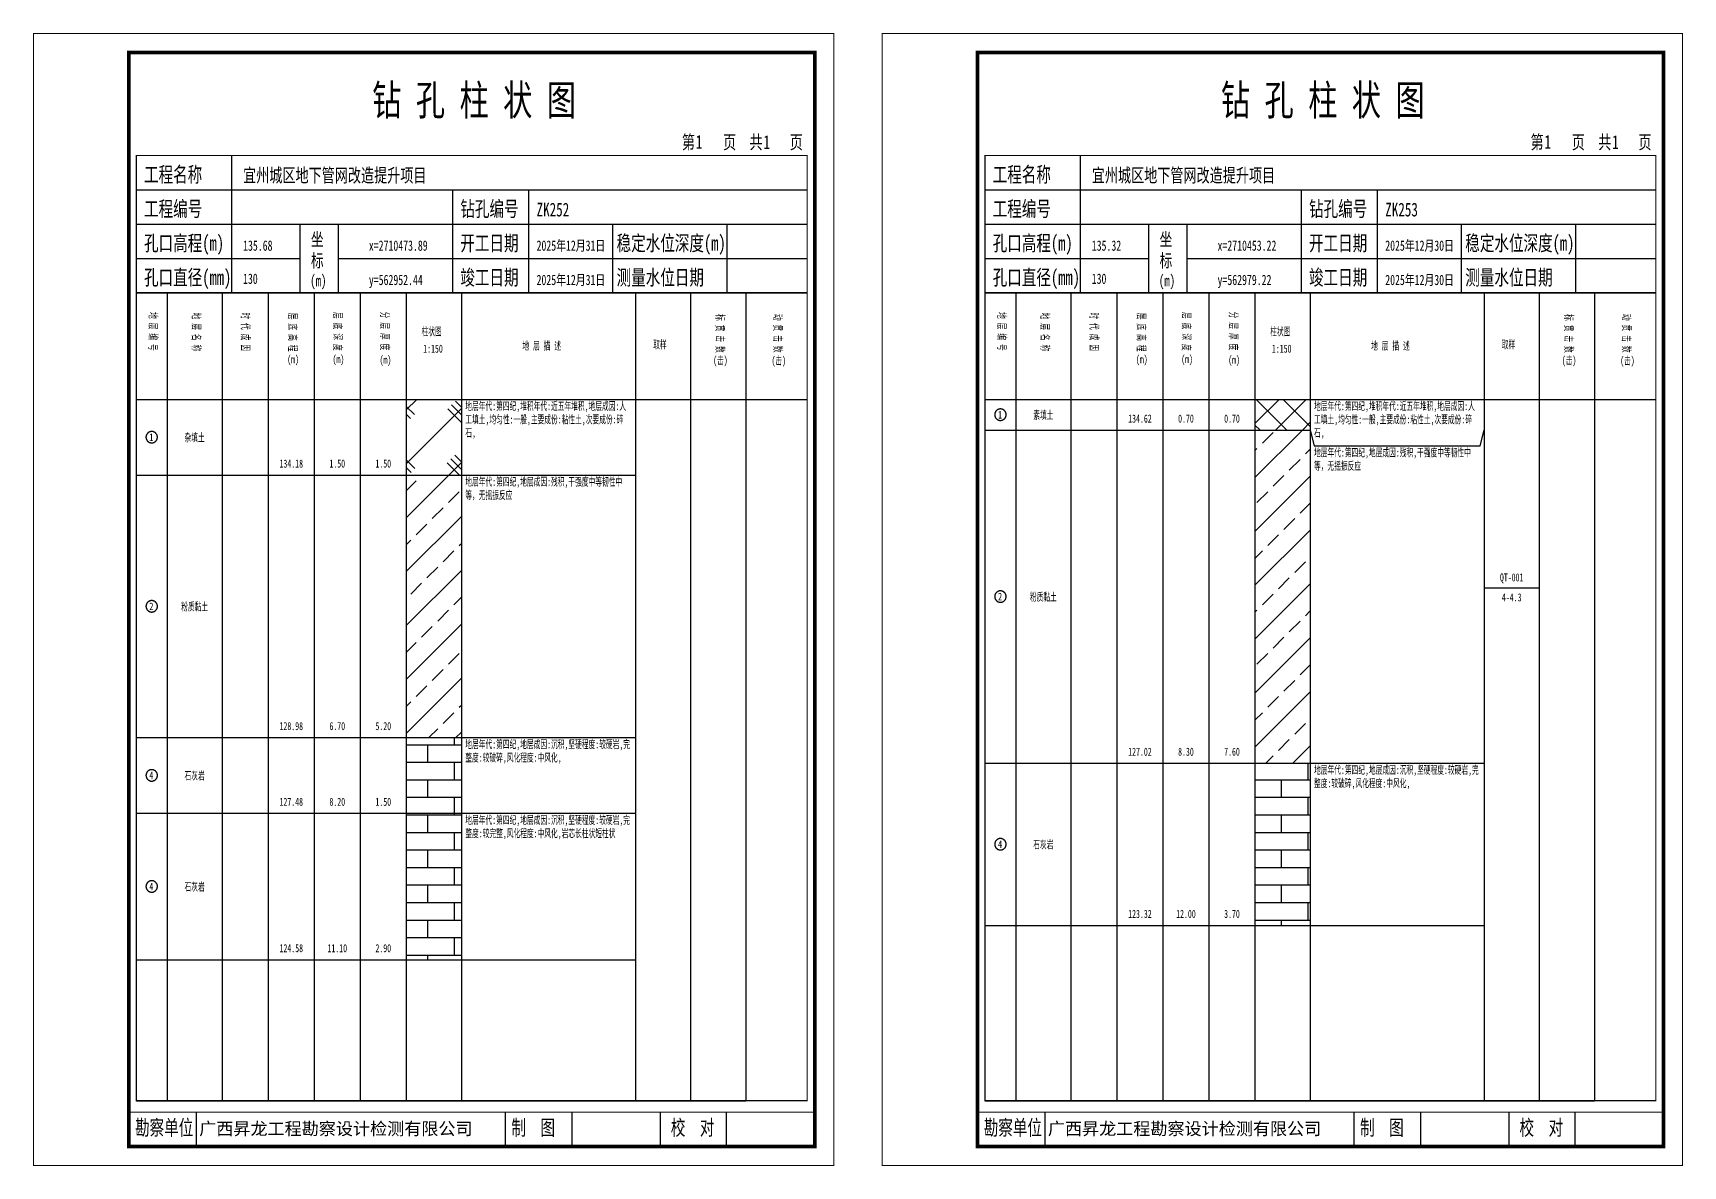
# Model space of a CAD drawing. Header units: millimetres. Extents: x 0 to 2711117, y 0 to 567555.
# Drawn here: x 54335.4 to 54768.3, y -0.1 to 297.1 of the extents above; entities that cross this region are included whole.
import ezdxf
from ezdxf.enums import TextEntityAlignment as Align

# ---------------------------------------------------------------- set-up
doc = ezdxf.new("R2010")
doc.units = ezdxf.units.MM
doc.layers.add('GICAD_POU_TEXTS', color=7, linetype='Continuous')
doc.layers.add('勘察点图例', color=7, linetype='Continuous')
doc.styles.add('HEAD_FONT', font='simfang.ttf', dxfattribs={"width": 0.6})
doc.styles.add('HEAD_FONT2', font='simfang.ttf', dxfattribs={"width": 0.6})
doc.styles.add('HT', font='simhei.ttf')
doc.styles.add('LZ_FONT', font='simfang.ttf', dxfattribs={"width": 0.7, "height": 8})
doc.styles.add('成果图图块', font='simfang.ttf', dxfattribs={"height": 2.5})
doc.styles.add('成果图表体', font='simfang.ttf', dxfattribs={"width": 0.6, "height": 2.1})
pattern_1 = [(45, (0, 0), (-7.0710678, 7.0710678), []), (45, (7.071, 0), (-7.0710678, 7.0710678), [4, -2])]
pattern_2 = [(0, (0, 0), (0, 4.6), []), (90, (0, 0), (-7, 4.6), [4.6, -4.6])]

# ---------------------------------------------------------------- blocks, each defined once
blk = doc.blocks.new('ZK252')
for p, q in [((52, 229), (52, 265)), ((27, 256), (203, 256)), ((110, 229), (110, 256)), ((130, 229), (130, 256)), ((27, 247), (203, 247)), ((70, 229), (70, 247)), ((80, 229), (80, 247)), ((152, 229), (152, 247)), ((182, 229), (182, 247)), ((27, 238), (70, 238)), ((80, 238), (203, 238)), ((27, 229), (35.05, 229)), ((35.05, 229), (35.05, 17)), ((35.05, 229), (49.53, 229)), ((49.53, 229), (49.53, 17)), ((49.53, 229), (61.6, 229)), ((61.6, 229), (61.6, 17)), ((61.6, 229), (73.68, 229)), ((73.68, 229), (73.68, 17)), ((73.68, 229), (85.75, 229)), ((85.75, 229), (85.75, 17)), ((85.75, 229), (97.82, 229)), ((97.82, 229), (97.82, 17)), ((97.82, 229), (112.3, 229)), ((112.3, 229), (112.3, 17)), ((112.3, 229), (157.93, 229)), ((157.93, 229), (157.93, 17)), ((157.93, 229), (172.42, 229)), ((172.42, 229), (172.42, 17)), ((172.42, 229), (186.9, 229)), ((186.9, 229), (186.9, 17)), ((186.9, 229), (203, 229)), ((27, 201), (203, 201)), ((27, 17), (35.05, 17)), ((35.05, 17), (49.53, 17)), ((42.74, 4.95), (42.74, 13.95)), ((42.74, 4.95), (42.74, 13.95)), ((49.53, 17), (61.6, 17)), ((61.6, 17), (73.68, 17)), ((73.68, 17), (85.75, 17)), ((85.75, 17), (97.82, 17)), ((97.82, 17), (112.3, 17)), ((112.3, 17), (157.93, 17)), ((123.83, 4.95), (123.83, 13.95)), ((141.38, 4.95), (141.38, 13.95)), ((157.93, 17), (172.42, 17)), ((164.48, 4.95), (164.48, 13.95)), ((172.42, 17), (186.9, 17)), ((181.84, 4.95), (181.84, 13.95)), ((181.84, 4.95), (181.84, 13.95))]:
    blk.add_line(p, q)
for points, const_width in [([(0, 0), (210, 0), (210, 297), (0, 297)], 0.25), ([(25, 5), (205, 5), (205, 292), (25, 292)], 1), ([(27, 265), (203, 265), (203, 17), (27, 17)], 0.3)]:
    blk.add_lwpolyline(points, close=True, dxfattribs=dict(const_width=const_width))
at = {"const_width": 0.3}
for points in [[(27, 229), (203, 229)], [(25, 14), (205, 14)]]:
    blk.add_lwpolyline(points, dxfattribs=at)
at = {"style": 'LZ_FONT', "width": 0.7}
for s, height, p in [('钻 孔 柱 状 图', 8, (88.9, 275.54)), ('第', 3.6, (170.12, 266.7)), ('1', 3.6, (173.78, 266.75)), ('页', 3.6, (180.96, 266.7)), ('共', 3.6, (187.88, 266.7)), ('1', 3.6, (191.54, 266.7)), ('页', 3.6, (198.44, 266.7)), ('工程名称', 4, (29, 258)), ('宜州城区地下管网改造提升项目', 3.6, (55, 258)), ('工程编号', 4, (29, 249)), ('钻孔编号', 4, (112, 249)), ('ZK252', 3.6, (132, 249)), ('孔口高程(m)', 4, (29, 240)), ('135.68', 2.7, (55, 240)), ('坐', 3.5, (72.79, 241.24)), ('x=2710473.89', 2.7, (88, 240)), ('开工日期', 4, (112, 240)), ('2025年12月31日', 2.7, (132, 240)), ('稳定水位深度(m)', 4, (153, 240)), ('标', 3.5, (72.79, 235.7)), ('孔口直径(mm)', 4, (29, 231)), ('130', 2.7, (54.98, 231.31)), ('(m) ', 3, (72.59, 230.65)), ('竣工日期', 4, (112, 231)), ('2025年12月31日', 2.7, (132, 231)), ('测量水位日期', 4, (153, 231)), ('y=562952.44', 2.7, (88, 231)), ('勘察单位', 4, (26.65, 7.95)), ('制  图', 4, (125.4, 7.95)), ('校  对', 4, (167.22, 7.95))]:
    blk.add_text(s, height=height, dxfattribs=at).set_placement(p)
at = {"style": 'HT'}
blk.add_text('广西昇龙工程勘察设计检测有限公司', height=3.2865, dxfattribs=at).set_placement((43.48, 8.02))
at = {"char_height": 2.1, "width": 22.806, "attachment_point": 1, "rotation": 270, "style": 'HEAD_FONT'}
for s, insert in [('地 层 编 号', (32.46, 223.92)), ('地 层 名 称', (43.79, 223.76)), ('时 代 成 因', (56.67, 223.83)), ('层 底 高 程', (69.07, 223.71)), ('层 底 深 度', (80.9, 223.91)), ('分 层 厚 度', (93.26, 224.01)), ('标 贯 击 数', (181.21, 223.37)), ('动 贯 击 数', (196.38, 223.43))]:
    blk.add_mtext(s, dxfattribs=dict(at, insert=insert))
at = {"char_height": 2.1, "attachment_point": 1}
for s, insert, width, style in [('柱状图', (101.82, 219.87), 7.855, 'HEAD_FONT2'), ('取样', (162.58, 216.44), 7.855, 'HEAD_FONT2'), ('(m)', (66.58, 212.56), 4.7944, 'HEAD_FONT'), ('(m)', (78.47, 212.61), 4.7944, 'HEAD_FONT'), ('(m)', (90.81, 212.43), 4.7944, 'HEAD_FONT'), ('1:150', (102.26, 215.36), 6.9223, 'HEAD_FONT2'), ('地 层 描 述', (128.29, 216.11), 22.0781, 'HEAD_FONT2'), ('(击)', (178.33, 212.31), 7.855, 'HEAD_FONT2'), ('(击)', (193.64, 212.22), 7.855, 'HEAD_FONT2')]:
    blk.add_mtext(s, dxfattribs=dict(at, insert=insert, width=width, style=style))
blk = doc.blocks.new('ZK252_0')
at = {"color": 7}
blk.add_polyline3d([(-1.5, 0.02, 0), (-1.5, -0.06, 0), (-1.49, -0.13, 0), (-1.48, -0.2, 0), (-1.47, -0.28, 0), (-1.46, -0.35, 0), (-1.44, -0.42, 0), (-1.41, -0.49, 0), (-1.39, -0.56, 0), (-1.36, -0.63, 0), (-1.32, -0.69, 0), (-1.29, -0.76, 0), (-1.25, -0.82, 0), (-1.2, -0.88, 0), (-1.16, -0.94, 0), (-1.11, -0.99, 0), (-1.06, -1.04, 0), (-1.01, -1.1, 0), (-0.95, -1.14, 0), (-0.89, -1.19, 0), (-0.83, -1.23, 0), (-0.77, -1.27, 0), (-0.71, -1.31, 0), (-0.64, -1.34, 0), (-0.57, -1.37, 0), (-0.51, -1.4, 0), (-0.44, -1.42, 0), (-0.36, -1.44, 0), (-0.29, -1.46, 0), (-0.22, -1.47, 0), (-0.15, -1.48, 0), (-0.07, -1.48, 0), (0, -1.48, 0), (0.07, -1.48, 0), (0.15, -1.48, 0), (0.22, -1.47, 0), (0.29, -1.46, 0), (0.36, -1.44, 0), (0.44, -1.42, 0), (0.51, -1.4, 0), (0.57, -1.37, 0), (0.64, -1.34, 0), (0.71, -1.31, 0), (0.77, -1.27, 0), (0.83, -1.23, 0), (0.89, -1.19, 0), (0.95, -1.14, 0), (1.01, -1.1, 0), (1.06, -1.04, 0), (1.11, -0.99, 0), (1.16, -0.94, 0), (1.2, -0.88, 0), (1.25, -0.82, 0), (1.29, -0.76, 0), (1.32, -0.69, 0), (1.36, -0.63, 0), (1.39, -0.56, 0), (1.41, -0.49, 0), (1.44, -0.42, 0), (1.46, -0.35, 0), (1.47, -0.28, 0), (1.48, -0.2, 0), (1.49, -0.13, 0), (1.5, -0.06, 0), (1.5, 0.02, 0), (1.5, 0.09, 0), (1.49, 0.16, 0), (1.48, 0.24, 0), (1.47, 0.31, 0), (1.46, 0.38, 0), (1.44, 0.45, 0), (1.41, 0.52, 0), (1.39, 0.59, 0), (1.36, 0.66, 0), (1.32, 0.72, 0), (1.29, 0.79, 0), (1.25, 0.85, 0), (1.2, 0.91, 0), (1.16, 0.97, 0), (1.11, 1.02, 0), (1.06, 1.08, 0), (1.01, 1.13, 0), (0.95, 1.18, 0), (0.89, 1.22, 0), (0.83, 1.26, 0), (0.77, 1.3, 0), (0.71, 1.34, 0), (0.64, 1.37, 0), (0.57, 1.4, 0), (0.51, 1.43, 0), (0.44, 1.45, 0), (0.36, 1.47, 0), (0.29, 1.49, 0), (0.22, 1.5, 0), (0.15, 1.51, 0), (0.07, 1.51, 0), (0, 1.52, 0), (-0.07, 1.51, 0), (-0.15, 1.51, 0), (-0.22, 1.5, 0), (-0.29, 1.49, 0), (-0.36, 1.47, 0), (-0.44, 1.45, 0), (-0.51, 1.43, 0), (-0.57, 1.4, 0), (-0.64, 1.37, 0), (-0.71, 1.34, 0), (-0.77, 1.3, 0), (-0.83, 1.26, 0), (-0.89, 1.22, 0), (-0.95, 1.18, 0), (-1.01, 1.13, 0), (-1.06, 1.08, 0), (-1.11, 1.02, 0), (-1.16, 0.97, 0), (-1.2, 0.91, 0), (-1.25, 0.85, 0), (-1.29, 0.79, 0), (-1.32, 0.72, 0), (-1.36, 0.66, 0), (-1.39, 0.59, 0), (-1.41, 0.52, 0), (-1.44, 0.45, 0), (-1.46, 0.38, 0), (-1.47, 0.31, 0), (-1.48, 0.24, 0), (-1.49, 0.16, 0), (-1.5, 0.09, 0), (-1.5, 0.02, 0)], dxfattribs=at)
at = {"layer": 'GICAD_POU_TEXTS', "color": 7, "style": '成果图图块', "width": 0.7}
blk.add_text('1', height=2, dxfattribs=at).set_placement((-0.09, -0.99), align=Align.CENTER)
blk = doc.blocks.new('ZK252_1')
at = {"color": 7}
blk.add_polyline3d([(-1.5, 0.02, 0), (-1.5, -0.06, 0), (-1.49, -0.13, 0), (-1.48, -0.2, 0), (-1.47, -0.28, 0), (-1.46, -0.35, 0), (-1.44, -0.42, 0), (-1.41, -0.49, 0), (-1.39, -0.56, 0), (-1.36, -0.63, 0), (-1.32, -0.69, 0), (-1.29, -0.76, 0), (-1.25, -0.82, 0), (-1.2, -0.88, 0), (-1.16, -0.94, 0), (-1.11, -0.99, 0), (-1.06, -1.04, 0), (-1.01, -1.1, 0), (-0.95, -1.14, 0), (-0.89, -1.19, 0), (-0.83, -1.23, 0), (-0.77, -1.27, 0), (-0.71, -1.31, 0), (-0.64, -1.34, 0), (-0.57, -1.37, 0), (-0.51, -1.4, 0), (-0.44, -1.42, 0), (-0.36, -1.44, 0), (-0.29, -1.46, 0), (-0.22, -1.47, 0), (-0.15, -1.48, 0), (-0.07, -1.48, 0), (0, -1.48, 0), (0.07, -1.48, 0), (0.15, -1.48, 0), (0.22, -1.47, 0), (0.29, -1.46, 0), (0.36, -1.44, 0), (0.44, -1.42, 0), (0.51, -1.4, 0), (0.57, -1.37, 0), (0.64, -1.34, 0), (0.71, -1.31, 0), (0.77, -1.27, 0), (0.83, -1.23, 0), (0.89, -1.19, 0), (0.95, -1.14, 0), (1.01, -1.1, 0), (1.06, -1.04, 0), (1.11, -0.99, 0), (1.16, -0.94, 0), (1.2, -0.88, 0), (1.25, -0.82, 0), (1.29, -0.76, 0), (1.32, -0.69, 0), (1.36, -0.63, 0), (1.39, -0.56, 0), (1.41, -0.49, 0), (1.44, -0.42, 0), (1.46, -0.35, 0), (1.47, -0.28, 0), (1.48, -0.2, 0), (1.49, -0.13, 0), (1.5, -0.06, 0), (1.5, 0.02, 0), (1.5, 0.09, 0), (1.49, 0.16, 0), (1.48, 0.24, 0), (1.47, 0.31, 0), (1.46, 0.38, 0), (1.44, 0.45, 0), (1.41, 0.52, 0), (1.39, 0.59, 0), (1.36, 0.66, 0), (1.32, 0.72, 0), (1.29, 0.79, 0), (1.25, 0.85, 0), (1.2, 0.91, 0), (1.16, 0.97, 0), (1.11, 1.02, 0), (1.06, 1.08, 0), (1.01, 1.13, 0), (0.95, 1.18, 0), (0.89, 1.22, 0), (0.83, 1.26, 0), (0.77, 1.3, 0), (0.71, 1.34, 0), (0.64, 1.37, 0), (0.57, 1.4, 0), (0.51, 1.43, 0), (0.44, 1.45, 0), (0.36, 1.47, 0), (0.29, 1.49, 0), (0.22, 1.5, 0), (0.15, 1.51, 0), (0.07, 1.51, 0), (0, 1.52, 0), (-0.07, 1.51, 0), (-0.15, 1.51, 0), (-0.22, 1.5, 0), (-0.29, 1.49, 0), (-0.36, 1.47, 0), (-0.44, 1.45, 0), (-0.51, 1.43, 0), (-0.57, 1.4, 0), (-0.64, 1.37, 0), (-0.71, 1.34, 0), (-0.77, 1.3, 0), (-0.83, 1.26, 0), (-0.89, 1.22, 0), (-0.95, 1.18, 0), (-1.01, 1.13, 0), (-1.06, 1.08, 0), (-1.11, 1.02, 0), (-1.16, 0.97, 0), (-1.2, 0.91, 0), (-1.25, 0.85, 0), (-1.29, 0.79, 0), (-1.32, 0.72, 0), (-1.36, 0.66, 0), (-1.39, 0.59, 0), (-1.41, 0.52, 0), (-1.44, 0.45, 0), (-1.46, 0.38, 0), (-1.47, 0.31, 0), (-1.48, 0.24, 0), (-1.49, 0.16, 0), (-1.5, 0.09, 0), (-1.5, 0.02, 0)], dxfattribs=at)
at = {"layer": 'GICAD_POU_TEXTS', "color": 7, "style": '成果图图块', "width": 0.7}
blk.add_text('2', height=2, dxfattribs=at).set_placement((-0.09, -0.99), align=Align.CENTER)
blk = doc.blocks.new('ZK252_2')
at = {"color": 7}
blk.add_polyline3d([(-1.5, 0.02, 0), (-1.5, -0.06, 0), (-1.49, -0.13, 0), (-1.48, -0.2, 0), (-1.47, -0.28, 0), (-1.46, -0.35, 0), (-1.44, -0.42, 0), (-1.41, -0.49, 0), (-1.39, -0.56, 0), (-1.36, -0.63, 0), (-1.32, -0.69, 0), (-1.29, -0.76, 0), (-1.25, -0.82, 0), (-1.2, -0.88, 0), (-1.16, -0.94, 0), (-1.11, -0.99, 0), (-1.06, -1.04, 0), (-1.01, -1.1, 0), (-0.95, -1.14, 0), (-0.89, -1.19, 0), (-0.83, -1.23, 0), (-0.77, -1.27, 0), (-0.71, -1.31, 0), (-0.64, -1.34, 0), (-0.57, -1.37, 0), (-0.51, -1.4, 0), (-0.44, -1.42, 0), (-0.36, -1.44, 0), (-0.29, -1.46, 0), (-0.22, -1.47, 0), (-0.15, -1.48, 0), (-0.07, -1.48, 0), (0, -1.48, 0), (0.07, -1.48, 0), (0.15, -1.48, 0), (0.22, -1.47, 0), (0.29, -1.46, 0), (0.36, -1.44, 0), (0.44, -1.42, 0), (0.51, -1.4, 0), (0.57, -1.37, 0), (0.64, -1.34, 0), (0.71, -1.31, 0), (0.77, -1.27, 0), (0.83, -1.23, 0), (0.89, -1.19, 0), (0.95, -1.14, 0), (1.01, -1.1, 0), (1.06, -1.04, 0), (1.11, -0.99, 0), (1.16, -0.94, 0), (1.2, -0.88, 0), (1.25, -0.82, 0), (1.29, -0.76, 0), (1.32, -0.69, 0), (1.36, -0.63, 0), (1.39, -0.56, 0), (1.41, -0.49, 0), (1.44, -0.42, 0), (1.46, -0.35, 0), (1.47, -0.28, 0), (1.48, -0.2, 0), (1.49, -0.13, 0), (1.5, -0.06, 0), (1.5, 0.02, 0), (1.5, 0.09, 0), (1.49, 0.16, 0), (1.48, 0.24, 0), (1.47, 0.31, 0), (1.46, 0.38, 0), (1.44, 0.45, 0), (1.41, 0.52, 0), (1.39, 0.59, 0), (1.36, 0.66, 0), (1.32, 0.72, 0), (1.29, 0.79, 0), (1.25, 0.85, 0), (1.2, 0.91, 0), (1.16, 0.97, 0), (1.11, 1.02, 0), (1.06, 1.08, 0), (1.01, 1.13, 0), (0.95, 1.18, 0), (0.89, 1.22, 0), (0.83, 1.26, 0), (0.77, 1.3, 0), (0.71, 1.34, 0), (0.64, 1.37, 0), (0.57, 1.4, 0), (0.51, 1.43, 0), (0.44, 1.45, 0), (0.36, 1.47, 0), (0.29, 1.49, 0), (0.22, 1.5, 0), (0.15, 1.51, 0), (0.07, 1.51, 0), (0, 1.52, 0), (-0.07, 1.51, 0), (-0.15, 1.51, 0), (-0.22, 1.5, 0), (-0.29, 1.49, 0), (-0.36, 1.47, 0), (-0.44, 1.45, 0), (-0.51, 1.43, 0), (-0.57, 1.4, 0), (-0.64, 1.37, 0), (-0.71, 1.34, 0), (-0.77, 1.3, 0), (-0.83, 1.26, 0), (-0.89, 1.22, 0), (-0.95, 1.18, 0), (-1.01, 1.13, 0), (-1.06, 1.08, 0), (-1.11, 1.02, 0), (-1.16, 0.97, 0), (-1.2, 0.91, 0), (-1.25, 0.85, 0), (-1.29, 0.79, 0), (-1.32, 0.72, 0), (-1.36, 0.66, 0), (-1.39, 0.59, 0), (-1.41, 0.52, 0), (-1.44, 0.45, 0), (-1.46, 0.38, 0), (-1.47, 0.31, 0), (-1.48, 0.24, 0), (-1.49, 0.16, 0), (-1.5, 0.09, 0), (-1.5, 0.02, 0)], dxfattribs=at)
at = {"layer": 'GICAD_POU_TEXTS', "color": 7, "style": '成果图图块', "width": 0.7}
blk.add_text('4', height=2, dxfattribs=at).set_placement((-0.09, -0.99), align=Align.CENTER)
blk = doc.blocks.new('ZK252_3')
at = {"color": 7}
blk.add_polyline3d([(-1.5, 0.02, 0), (-1.5, -0.06, 0), (-1.49, -0.13, 0), (-1.48, -0.2, 0), (-1.47, -0.28, 0), (-1.46, -0.35, 0), (-1.44, -0.42, 0), (-1.41, -0.49, 0), (-1.39, -0.56, 0), (-1.36, -0.63, 0), (-1.32, -0.69, 0), (-1.29, -0.76, 0), (-1.25, -0.82, 0), (-1.2, -0.88, 0), (-1.16, -0.94, 0), (-1.11, -0.99, 0), (-1.06, -1.04, 0), (-1.01, -1.1, 0), (-0.95, -1.14, 0), (-0.89, -1.19, 0), (-0.83, -1.23, 0), (-0.77, -1.27, 0), (-0.71, -1.31, 0), (-0.64, -1.34, 0), (-0.57, -1.37, 0), (-0.51, -1.4, 0), (-0.44, -1.42, 0), (-0.36, -1.44, 0), (-0.29, -1.46, 0), (-0.22, -1.47, 0), (-0.15, -1.48, 0), (-0.07, -1.48, 0), (0, -1.48, 0), (0.07, -1.48, 0), (0.15, -1.48, 0), (0.22, -1.47, 0), (0.29, -1.46, 0), (0.36, -1.44, 0), (0.44, -1.42, 0), (0.51, -1.4, 0), (0.57, -1.37, 0), (0.64, -1.34, 0), (0.71, -1.31, 0), (0.77, -1.27, 0), (0.83, -1.23, 0), (0.89, -1.19, 0), (0.95, -1.14, 0), (1.01, -1.1, 0), (1.06, -1.04, 0), (1.11, -0.99, 0), (1.16, -0.94, 0), (1.2, -0.88, 0), (1.25, -0.82, 0), (1.29, -0.76, 0), (1.32, -0.69, 0), (1.36, -0.63, 0), (1.39, -0.56, 0), (1.41, -0.49, 0), (1.44, -0.42, 0), (1.46, -0.35, 0), (1.47, -0.28, 0), (1.48, -0.2, 0), (1.49, -0.13, 0), (1.5, -0.06, 0), (1.5, 0.02, 0), (1.5, 0.09, 0), (1.49, 0.16, 0), (1.48, 0.24, 0), (1.47, 0.31, 0), (1.46, 0.38, 0), (1.44, 0.45, 0), (1.41, 0.52, 0), (1.39, 0.59, 0), (1.36, 0.66, 0), (1.32, 0.72, 0), (1.29, 0.79, 0), (1.25, 0.85, 0), (1.2, 0.91, 0), (1.16, 0.97, 0), (1.11, 1.02, 0), (1.06, 1.08, 0), (1.01, 1.13, 0), (0.95, 1.18, 0), (0.89, 1.22, 0), (0.83, 1.26, 0), (0.77, 1.3, 0), (0.71, 1.34, 0), (0.64, 1.37, 0), (0.57, 1.4, 0), (0.51, 1.43, 0), (0.44, 1.45, 0), (0.36, 1.47, 0), (0.29, 1.49, 0), (0.22, 1.5, 0), (0.15, 1.51, 0), (0.07, 1.51, 0), (0, 1.52, 0), (-0.07, 1.51, 0), (-0.15, 1.51, 0), (-0.22, 1.5, 0), (-0.29, 1.49, 0), (-0.36, 1.47, 0), (-0.44, 1.45, 0), (-0.51, 1.43, 0), (-0.57, 1.4, 0), (-0.64, 1.37, 0), (-0.71, 1.34, 0), (-0.77, 1.3, 0), (-0.83, 1.26, 0), (-0.89, 1.22, 0), (-0.95, 1.18, 0), (-1.01, 1.13, 0), (-1.06, 1.08, 0), (-1.11, 1.02, 0), (-1.16, 0.97, 0), (-1.2, 0.91, 0), (-1.25, 0.85, 0), (-1.29, 0.79, 0), (-1.32, 0.72, 0), (-1.36, 0.66, 0), (-1.39, 0.59, 0), (-1.41, 0.52, 0), (-1.44, 0.45, 0), (-1.46, 0.38, 0), (-1.47, 0.31, 0), (-1.48, 0.24, 0), (-1.49, 0.16, 0), (-1.5, 0.09, 0), (-1.5, 0.02, 0)], dxfattribs=at)
at = {"layer": 'GICAD_POU_TEXTS', "color": 7, "style": '成果图图块', "width": 0.7}
blk.add_text('4', height=2, dxfattribs=at).set_placement((-0.09, -0.99), align=Align.CENTER)
blk = doc.blocks.new('ZK253')
for p, q in [((52, 229), (52, 265)), ((27, 256), (203, 256)), ((110, 229), (110, 256)), ((130, 229), (130, 256)), ((27, 247), (203, 247)), ((70, 229), (70, 247)), ((80, 229), (80, 247)), ((152, 229), (152, 247)), ((182, 229), (182, 247)), ((27, 238), (70, 238)), ((80, 238), (203, 238)), ((27, 229), (35.05, 229)), ((35.05, 229), (35.05, 17)), ((35.05, 229), (49.53, 229)), ((49.53, 229), (49.53, 17)), ((49.53, 229), (61.6, 229)), ((61.6, 229), (61.6, 17)), ((61.6, 229), (73.68, 229)), ((73.68, 229), (73.68, 17)), ((73.68, 229), (85.75, 229)), ((85.75, 229), (85.75, 17)), ((85.75, 229), (97.82, 229)), ((97.82, 229), (97.82, 17)), ((97.82, 229), (112.3, 229)), ((112.3, 229), (112.3, 17)), ((112.3, 229), (157.93, 229)), ((157.93, 229), (157.93, 17)), ((157.93, 229), (172.42, 229)), ((172.42, 229), (172.42, 17)), ((172.42, 229), (186.9, 229)), ((186.9, 229), (186.9, 17)), ((186.9, 229), (203, 229)), ((27, 201), (203, 201)), ((27, 17), (35.05, 17)), ((35.05, 17), (49.53, 17)), ((42.74, 4.95), (42.74, 13.95)), ((42.74, 4.95), (42.74, 13.95)), ((49.53, 17), (61.6, 17)), ((61.6, 17), (73.68, 17)), ((73.68, 17), (85.75, 17)), ((85.75, 17), (97.82, 17)), ((97.82, 17), (112.3, 17)), ((112.3, 17), (157.93, 17)), ((123.83, 4.95), (123.83, 13.95)), ((141.38, 4.95), (141.38, 13.95)), ((157.93, 17), (172.42, 17)), ((164.48, 4.95), (164.48, 13.95)), ((172.42, 17), (186.9, 17)), ((181.84, 4.95), (181.84, 13.95)), ((181.84, 4.95), (181.84, 13.95))]:
    blk.add_line(p, q)
for points, const_width in [([(0, 0), (210, 0), (210, 297), (0, 297)], 0.25), ([(25, 5), (205, 5), (205, 292), (25, 292)], 1), ([(27, 265), (203, 265), (203, 17), (27, 17)], 0.3)]:
    blk.add_lwpolyline(points, close=True, dxfattribs=dict(const_width=const_width))
at = {"const_width": 0.3}
for points in [[(27, 229), (203, 229)], [(25, 14), (205, 14)]]:
    blk.add_lwpolyline(points, dxfattribs=at)
at = {"style": 'LZ_FONT', "width": 0.7}
for s, height, p in [('钻 孔 柱 状 图', 8, (88.9, 275.54)), ('第', 3.6, (170.12, 266.7)), ('1', 3.6, (173.78, 266.75)), ('页', 3.6, (180.96, 266.7)), ('共', 3.6, (187.88, 266.7)), ('1', 3.6, (191.54, 266.7)), ('页', 3.6, (198.44, 266.7)), ('工程名称', 4, (29, 258)), ('宜州城区地下管网改造提升项目', 3.6, (55, 258)), ('工程编号', 4, (29, 249)), ('钻孔编号', 4, (112, 249)), ('ZK253', 3.6, (132, 249)), ('孔口高程(m)', 4, (29, 240)), ('135.32', 2.7, (55, 240)), ('坐', 3.5, (72.79, 241.24)), ('x=2710453.22', 2.7, (88, 240)), ('开工日期', 4, (112, 240)), ('2025年12月30日', 2.7, (132, 240)), ('稳定水位深度(m)', 4, (153, 240)), ('标', 3.5, (72.79, 235.7)), ('孔口直径(mm)', 4, (29, 231)), ('130', 2.7, (54.98, 231.31)), ('(m) ', 3, (72.59, 230.65)), ('竣工日期', 4, (112, 231)), ('2025年12月30日', 2.7, (132, 231)), ('测量水位日期', 4, (153, 231)), ('y=562979.22', 2.7, (88, 231)), ('勘察单位', 4, (26.65, 7.95)), ('制  图', 4, (125.4, 7.95)), ('校  对', 4, (167.22, 7.95))]:
    blk.add_text(s, height=height, dxfattribs=at).set_placement(p)
at = {"style": 'HT'}
blk.add_text('广西昇龙工程勘察设计检测有限公司', height=3.2865, dxfattribs=at).set_placement((43.48, 8.02))
at = {"char_height": 2.1, "width": 22.806, "attachment_point": 1, "rotation": 270, "style": 'HEAD_FONT'}
for s, insert in [('地 层 编 号', (32.46, 223.92)), ('地 层 名 称', (43.79, 223.76)), ('时 代 成 因', (56.67, 223.83)), ('层 底 高 程', (69.07, 223.71)), ('层 底 深 度', (80.9, 223.91)), ('分 层 厚 度', (93.26, 224.01)), ('标 贯 击 数', (181.21, 223.37)), ('动 贯 击 数', (196.38, 223.43))]:
    blk.add_mtext(s, dxfattribs=dict(at, insert=insert))
at = {"char_height": 2.1, "attachment_point": 1}
for s, insert, width, style in [('柱状图', (101.82, 219.87), 7.855, 'HEAD_FONT2'), ('取样', (162.58, 216.44), 7.855, 'HEAD_FONT2'), ('(m)', (66.58, 212.56), 4.7944, 'HEAD_FONT'), ('(m)', (78.47, 212.61), 4.7944, 'HEAD_FONT'), ('(m)', (90.81, 212.43), 4.7944, 'HEAD_FONT'), ('1:150', (102.26, 215.36), 6.9223, 'HEAD_FONT2'), ('地 层 描 述', (128.29, 216.11), 22.0781, 'HEAD_FONT2'), ('(击)', (178.33, 212.31), 7.855, 'HEAD_FONT2'), ('(击)', (193.64, 212.22), 7.855, 'HEAD_FONT2')]:
    blk.add_mtext(s, dxfattribs=dict(at, insert=insert, width=width, style=style))
blk = doc.blocks.new('ZK253_0')
at = {"color": 7}
blk.add_polyline3d([(-1.5, 0.02, 0), (-1.5, -0.06, 0), (-1.49, -0.13, 0), (-1.48, -0.2, 0), (-1.47, -0.28, 0), (-1.46, -0.35, 0), (-1.44, -0.42, 0), (-1.41, -0.49, 0), (-1.39, -0.56, 0), (-1.36, -0.63, 0), (-1.32, -0.69, 0), (-1.29, -0.76, 0), (-1.25, -0.82, 0), (-1.2, -0.88, 0), (-1.16, -0.94, 0), (-1.11, -0.99, 0), (-1.06, -1.04, 0), (-1.01, -1.1, 0), (-0.95, -1.14, 0), (-0.89, -1.19, 0), (-0.83, -1.23, 0), (-0.77, -1.27, 0), (-0.71, -1.31, 0), (-0.64, -1.34, 0), (-0.57, -1.37, 0), (-0.51, -1.4, 0), (-0.44, -1.42, 0), (-0.36, -1.44, 0), (-0.29, -1.46, 0), (-0.22, -1.47, 0), (-0.15, -1.48, 0), (-0.07, -1.48, 0), (0, -1.48, 0), (0.07, -1.48, 0), (0.15, -1.48, 0), (0.22, -1.47, 0), (0.29, -1.46, 0), (0.36, -1.44, 0), (0.44, -1.42, 0), (0.51, -1.4, 0), (0.57, -1.37, 0), (0.64, -1.34, 0), (0.71, -1.31, 0), (0.77, -1.27, 0), (0.83, -1.23, 0), (0.89, -1.19, 0), (0.95, -1.14, 0), (1.01, -1.1, 0), (1.06, -1.04, 0), (1.11, -0.99, 0), (1.16, -0.94, 0), (1.2, -0.88, 0), (1.25, -0.82, 0), (1.29, -0.76, 0), (1.32, -0.69, 0), (1.36, -0.63, 0), (1.39, -0.56, 0), (1.41, -0.49, 0), (1.44, -0.42, 0), (1.46, -0.35, 0), (1.47, -0.28, 0), (1.48, -0.2, 0), (1.49, -0.13, 0), (1.5, -0.06, 0), (1.5, 0.02, 0), (1.5, 0.09, 0), (1.49, 0.16, 0), (1.48, 0.24, 0), (1.47, 0.31, 0), (1.46, 0.38, 0), (1.44, 0.45, 0), (1.41, 0.52, 0), (1.39, 0.59, 0), (1.36, 0.66, 0), (1.32, 0.72, 0), (1.29, 0.79, 0), (1.25, 0.85, 0), (1.2, 0.91, 0), (1.16, 0.97, 0), (1.11, 1.02, 0), (1.06, 1.08, 0), (1.01, 1.13, 0), (0.95, 1.18, 0), (0.89, 1.22, 0), (0.83, 1.26, 0), (0.77, 1.3, 0), (0.71, 1.34, 0), (0.64, 1.37, 0), (0.57, 1.4, 0), (0.51, 1.43, 0), (0.44, 1.45, 0), (0.36, 1.47, 0), (0.29, 1.49, 0), (0.22, 1.5, 0), (0.15, 1.51, 0), (0.07, 1.51, 0), (0, 1.52, 0), (-0.07, 1.51, 0), (-0.15, 1.51, 0), (-0.22, 1.5, 0), (-0.29, 1.49, 0), (-0.36, 1.47, 0), (-0.44, 1.45, 0), (-0.51, 1.43, 0), (-0.57, 1.4, 0), (-0.64, 1.37, 0), (-0.71, 1.34, 0), (-0.77, 1.3, 0), (-0.83, 1.26, 0), (-0.89, 1.22, 0), (-0.95, 1.18, 0), (-1.01, 1.13, 0), (-1.06, 1.08, 0), (-1.11, 1.02, 0), (-1.16, 0.97, 0), (-1.2, 0.91, 0), (-1.25, 0.85, 0), (-1.29, 0.79, 0), (-1.32, 0.72, 0), (-1.36, 0.66, 0), (-1.39, 0.59, 0), (-1.41, 0.52, 0), (-1.44, 0.45, 0), (-1.46, 0.38, 0), (-1.47, 0.31, 0), (-1.48, 0.24, 0), (-1.49, 0.16, 0), (-1.5, 0.09, 0), (-1.5, 0.02, 0)], dxfattribs=at)
at = {"layer": 'GICAD_POU_TEXTS', "color": 7, "style": '成果图图块', "width": 0.7}
blk.add_text('1', height=2, dxfattribs=at).set_placement((-0.09, -0.99), align=Align.CENTER)
blk = doc.blocks.new('ZK253_1')
at = {"color": 7}
blk.add_polyline3d([(-1.5, 0.02, 0), (-1.5, -0.06, 0), (-1.49, -0.13, 0), (-1.48, -0.2, 0), (-1.47, -0.28, 0), (-1.46, -0.35, 0), (-1.44, -0.42, 0), (-1.41, -0.49, 0), (-1.39, -0.56, 0), (-1.36, -0.63, 0), (-1.32, -0.69, 0), (-1.29, -0.76, 0), (-1.25, -0.82, 0), (-1.2, -0.88, 0), (-1.16, -0.94, 0), (-1.11, -0.99, 0), (-1.06, -1.04, 0), (-1.01, -1.1, 0), (-0.95, -1.14, 0), (-0.89, -1.19, 0), (-0.83, -1.23, 0), (-0.77, -1.27, 0), (-0.71, -1.31, 0), (-0.64, -1.34, 0), (-0.57, -1.37, 0), (-0.51, -1.4, 0), (-0.44, -1.42, 0), (-0.36, -1.44, 0), (-0.29, -1.46, 0), (-0.22, -1.47, 0), (-0.15, -1.48, 0), (-0.07, -1.48, 0), (0, -1.48, 0), (0.07, -1.48, 0), (0.15, -1.48, 0), (0.22, -1.47, 0), (0.29, -1.46, 0), (0.36, -1.44, 0), (0.44, -1.42, 0), (0.51, -1.4, 0), (0.57, -1.37, 0), (0.64, -1.34, 0), (0.71, -1.31, 0), (0.77, -1.27, 0), (0.83, -1.23, 0), (0.89, -1.19, 0), (0.95, -1.14, 0), (1.01, -1.1, 0), (1.06, -1.04, 0), (1.11, -0.99, 0), (1.16, -0.94, 0), (1.2, -0.88, 0), (1.25, -0.82, 0), (1.29, -0.76, 0), (1.32, -0.69, 0), (1.36, -0.63, 0), (1.39, -0.56, 0), (1.41, -0.49, 0), (1.44, -0.42, 0), (1.46, -0.35, 0), (1.47, -0.28, 0), (1.48, -0.2, 0), (1.49, -0.13, 0), (1.5, -0.06, 0), (1.5, 0.02, 0), (1.5, 0.09, 0), (1.49, 0.16, 0), (1.48, 0.24, 0), (1.47, 0.31, 0), (1.46, 0.38, 0), (1.44, 0.45, 0), (1.41, 0.52, 0), (1.39, 0.59, 0), (1.36, 0.66, 0), (1.32, 0.72, 0), (1.29, 0.79, 0), (1.25, 0.85, 0), (1.2, 0.91, 0), (1.16, 0.97, 0), (1.11, 1.02, 0), (1.06, 1.08, 0), (1.01, 1.13, 0), (0.95, 1.18, 0), (0.89, 1.22, 0), (0.83, 1.26, 0), (0.77, 1.3, 0), (0.71, 1.34, 0), (0.64, 1.37, 0), (0.57, 1.4, 0), (0.51, 1.43, 0), (0.44, 1.45, 0), (0.36, 1.47, 0), (0.29, 1.49, 0), (0.22, 1.5, 0), (0.15, 1.51, 0), (0.07, 1.51, 0), (0, 1.52, 0), (-0.07, 1.51, 0), (-0.15, 1.51, 0), (-0.22, 1.5, 0), (-0.29, 1.49, 0), (-0.36, 1.47, 0), (-0.44, 1.45, 0), (-0.51, 1.43, 0), (-0.57, 1.4, 0), (-0.64, 1.37, 0), (-0.71, 1.34, 0), (-0.77, 1.3, 0), (-0.83, 1.26, 0), (-0.89, 1.22, 0), (-0.95, 1.18, 0), (-1.01, 1.13, 0), (-1.06, 1.08, 0), (-1.11, 1.02, 0), (-1.16, 0.97, 0), (-1.2, 0.91, 0), (-1.25, 0.85, 0), (-1.29, 0.79, 0), (-1.32, 0.72, 0), (-1.36, 0.66, 0), (-1.39, 0.59, 0), (-1.41, 0.52, 0), (-1.44, 0.45, 0), (-1.46, 0.38, 0), (-1.47, 0.31, 0), (-1.48, 0.24, 0), (-1.49, 0.16, 0), (-1.5, 0.09, 0), (-1.5, 0.02, 0)], dxfattribs=at)
at = {"layer": 'GICAD_POU_TEXTS', "color": 7, "style": '成果图图块', "width": 0.7}
blk.add_text('2', height=2, dxfattribs=at).set_placement((-0.09, -0.99), align=Align.CENTER)
blk = doc.blocks.new('ZK253_2')
at = {"color": 7}
blk.add_polyline3d([(-1.5, 0.02, 0), (-1.5, -0.06, 0), (-1.49, -0.13, 0), (-1.48, -0.2, 0), (-1.47, -0.28, 0), (-1.46, -0.35, 0), (-1.44, -0.42, 0), (-1.41, -0.49, 0), (-1.39, -0.56, 0), (-1.36, -0.63, 0), (-1.32, -0.69, 0), (-1.29, -0.76, 0), (-1.25, -0.82, 0), (-1.2, -0.88, 0), (-1.16, -0.94, 0), (-1.11, -0.99, 0), (-1.06, -1.04, 0), (-1.01, -1.1, 0), (-0.95, -1.14, 0), (-0.89, -1.19, 0), (-0.83, -1.23, 0), (-0.77, -1.27, 0), (-0.71, -1.31, 0), (-0.64, -1.34, 0), (-0.57, -1.37, 0), (-0.51, -1.4, 0), (-0.44, -1.42, 0), (-0.36, -1.44, 0), (-0.29, -1.46, 0), (-0.22, -1.47, 0), (-0.15, -1.48, 0), (-0.07, -1.48, 0), (0, -1.48, 0), (0.07, -1.48, 0), (0.15, -1.48, 0), (0.22, -1.47, 0), (0.29, -1.46, 0), (0.36, -1.44, 0), (0.44, -1.42, 0), (0.51, -1.4, 0), (0.57, -1.37, 0), (0.64, -1.34, 0), (0.71, -1.31, 0), (0.77, -1.27, 0), (0.83, -1.23, 0), (0.89, -1.19, 0), (0.95, -1.14, 0), (1.01, -1.1, 0), (1.06, -1.04, 0), (1.11, -0.99, 0), (1.16, -0.94, 0), (1.2, -0.88, 0), (1.25, -0.82, 0), (1.29, -0.76, 0), (1.32, -0.69, 0), (1.36, -0.63, 0), (1.39, -0.56, 0), (1.41, -0.49, 0), (1.44, -0.42, 0), (1.46, -0.35, 0), (1.47, -0.28, 0), (1.48, -0.2, 0), (1.49, -0.13, 0), (1.5, -0.06, 0), (1.5, 0.02, 0), (1.5, 0.09, 0), (1.49, 0.16, 0), (1.48, 0.24, 0), (1.47, 0.31, 0), (1.46, 0.38, 0), (1.44, 0.45, 0), (1.41, 0.52, 0), (1.39, 0.59, 0), (1.36, 0.66, 0), (1.32, 0.72, 0), (1.29, 0.79, 0), (1.25, 0.85, 0), (1.2, 0.91, 0), (1.16, 0.97, 0), (1.11, 1.02, 0), (1.06, 1.08, 0), (1.01, 1.13, 0), (0.95, 1.18, 0), (0.89, 1.22, 0), (0.83, 1.26, 0), (0.77, 1.3, 0), (0.71, 1.34, 0), (0.64, 1.37, 0), (0.57, 1.4, 0), (0.51, 1.43, 0), (0.44, 1.45, 0), (0.36, 1.47, 0), (0.29, 1.49, 0), (0.22, 1.5, 0), (0.15, 1.51, 0), (0.07, 1.51, 0), (0, 1.52, 0), (-0.07, 1.51, 0), (-0.15, 1.51, 0), (-0.22, 1.5, 0), (-0.29, 1.49, 0), (-0.36, 1.47, 0), (-0.44, 1.45, 0), (-0.51, 1.43, 0), (-0.57, 1.4, 0), (-0.64, 1.37, 0), (-0.71, 1.34, 0), (-0.77, 1.3, 0), (-0.83, 1.26, 0), (-0.89, 1.22, 0), (-0.95, 1.18, 0), (-1.01, 1.13, 0), (-1.06, 1.08, 0), (-1.11, 1.02, 0), (-1.16, 0.97, 0), (-1.2, 0.91, 0), (-1.25, 0.85, 0), (-1.29, 0.79, 0), (-1.32, 0.72, 0), (-1.36, 0.66, 0), (-1.39, 0.59, 0), (-1.41, 0.52, 0), (-1.44, 0.45, 0), (-1.46, 0.38, 0), (-1.47, 0.31, 0), (-1.48, 0.24, 0), (-1.49, 0.16, 0), (-1.5, 0.09, 0), (-1.5, 0.02, 0)], dxfattribs=at)
at = {"layer": 'GICAD_POU_TEXTS', "color": 7, "style": '成果图图块', "width": 0.7}
blk.add_text('4', height=2, dxfattribs=at).set_placement((-0.09, -0.99), align=Align.CENTER)

msp = doc.modelspace()

# ---------------------------------------------------------------- hatches: boundary and pattern name
at = {"layer": '勘察点图例'}
h = msp.add_hatch(dxfattribs=at)
h.set_pattern_fill('GKZTT', color=256, scale=0.5, style=0, pattern_type=2)
h.set_pattern_definition([(45, (0, 0), (-7.0710678, 7.0710678), []), (135, (2.5, -1), (-14.1421356, -14.1421356), [5, -15]), (135, (1.5, -2), (-14.1421356, -14.1421356), [5, -15]), (135, (0.5, -3), (-14.1421356, -14.1421356), [5, -15]), (135, (16.5, -1), (-14.1421356, -14.1421356), [5, -15]), (135, (15.5, -2), (-14.1421356, -14.1421356), [5, -15]), (135, (14.5, -3), (-14.1421356, -14.1421356), [5, -15])])
h.paths.add_polyline_path([(54433.32, 181.14), (54447.81, 181.14), (54447.81, 201), (54433.32, 201)])
h = msp.add_hatch(dxfattribs=at)
h.set_pattern_fill('GKSTT', color=256, scale=0.5, style=0, pattern_type=2)
h.set_pattern_definition([(45, (0, 0), (-3.5355339, 3.5355339), []), (135, (0, 0), (-3.5355339, -3.5355339), [])])
h.paths.add_polyline_path([(54656.01, 192.95), (54670.5, 192.95), (54670.5, 201), (54656.01, 201)])
h = msp.add_hatch(dxfattribs=at)
h.set_pattern_fill('GKFZNT', color=256, scale=0.5, style=0, pattern_type=2)
h.set_pattern_definition(pattern_1)
h.paths.add_polyline_path([(54656.01, 105.55), (54670.5, 105.55), (54670.5, 192.95), (54656.01, 192.95)])
h = msp.add_hatch(dxfattribs=at)
h.set_pattern_fill('GKFZNT', color=256, scale=0.5, style=0, pattern_type=2)
h.set_pattern_definition(pattern_1)
h.paths.add_polyline_path([(54433.32, 112.27), (54447.81, 112.27), (54447.81, 181.14), (54433.32, 181.14)])
h = msp.add_hatch(dxfattribs=at)
h.set_pattern_fill('GKSHY', color=256, scale=0.5, style=0, pattern_type=2)
h.set_pattern_definition(pattern_2)
h.paths.add_polyline_path([(54433.32, 92.41), (54447.81, 92.41), (54447.81, 112.27), (54433.32, 112.27)])
h = msp.add_hatch(dxfattribs=at)
h.set_pattern_fill('GKSHY', color=256, scale=0.5, style=0, pattern_type=2)
h.set_pattern_definition(pattern_2)
h.paths.add_polyline_path([(54656.01, 63), (54670.5, 63), (54670.5, 105.55), (54656.01, 105.55)])
h = msp.add_hatch(dxfattribs=at)
h.set_pattern_fill('GKSHY', color=256, scale=0.5, style=0, pattern_type=2)
h.set_pattern_definition(pattern_2)
h.paths.add_polyline_path([(54433.32, 54), (54447.81, 54), (54447.81, 92.41), (54433.32, 92.41)])

# ---------------------------------------------------------------- linework, layer by layer
for p, q in [((54585.19, 192.95), (54670.5, 192.95)), ((54670.5, 192.95), (54671.5, 188.81)), ((54715.13, 188.81), (54716.13, 192.95)), ((54671.5, 188.81), (54715.13, 188.81)), ((54362.51, 181.14), (54447.81, 181.14)), ((54447.81, 181.14), (54493.44, 181.14)), ((54716.13, 151.55), (54730.61, 151.55)), ((54362.51, 112.27), (54447.81, 112.27)), ((54447.81, 112.27), (54493.44, 112.27)), ((54585.19, 105.55), (54670.5, 105.55)), ((54670.5, 105.55), (54716.13, 105.55)), ((54362.51, 92.41), (54447.81, 92.41)), ((54447.81, 92.41), (54493.44, 92.41)), ((54585.19, 63), (54670.5, 63)), ((54670.5, 63), (54716.13, 63)), ((54362.51, 54), (54447.81, 54)), ((54447.81, 54), (54493.44, 54))]:
    msp.add_line(p, q, dxfattribs=at)

# ---------------------------------------------------------------- block references
for name, p in [('ZK252', (54335.51, 0)), ('ZK253', (54558.19, 0)), ('ZK253_0', (54589.22, 196.97)), ('ZK252_0', (54366.53, 191.07)), ('ZK252_1', (54366.53, 146.7)), ('ZK253_1', (54589.22, 149.25)), ('ZK252_2', (54366.53, 102.34)), ('ZK253_2', (54589.22, 84.27)), ('ZK252_3', (54366.53, 73.2))]:
    msp.add_blockref(name, p, dxfattribs=at)

# ---------------------------------------------------------------- texts
at = {"layer": '勘察点图例', "style": '成果图表体', "width": 0.6}
for s, p in [('素填土', (54600.48, 196.97)), ('134.62', (54625.83, 195.95)), ('0.70', (54637.9, 195.95)), ('0.70', (54649.98, 195.95)), ('杂填土', (54377.8, 191.07)), ('134.18', (54403.15, 184.14)), ('1.50', (54415.22, 184.14)), ('1.50', (54427.29, 184.14)), ('QT-001', (54723.37, 154.05)), ('粉质黏土', (54377.8, 146.7)), ('粉质黏土', (54600.48, 149.25)), ('4-4.3', (54723.37, 149.05)), ('128.98', (54403.15, 115.27)), ('6.70', (54415.22, 115.27)), ('5.20', (54427.29, 115.27)), ('127.02', (54625.83, 108.55)), ('8.30', (54637.9, 108.55)), ('7.60', (54649.98, 108.55)), ('石灰岩', (54377.8, 102.34)), ('127.48', (54403.15, 95.41)), ('8.20', (54415.22, 95.41)), ('1.50', (54427.29, 95.41)), ('石灰岩', (54600.48, 84.27)), ('石灰岩', (54377.8, 73.2)), ('123.32', (54625.83, 66)), ('12.00', (54637.9, 66)), ('3.70', (54649.98, 66)), ('124.58', (54403.15, 57)), ('11.10', (54415.22, 57)), ('2.90', (54427.29, 57))]:
    msp.add_text(s, height=2.1, dxfattribs=at).set_placement(p, align=Align.MIDDLE)
at = {"layer": '勘察点图例', "char_height": 2.1, "width": 43.6296, "attachment_point": 1, "style": '成果图表体'}
for s, insert in [('地层年代:第四纪,堆积年代:近五年堆积,地层成因:人工填土,均匀性:一般,主要成份:粘性土,次要成份:碎石,', (54448.81, 200.3)), ('地层年代:第四纪,堆积年代:近五年堆积,地层成因:人工填土,均匀性:一般,主要成份:粘性土,次要成份:碎石,', (54671.5, 200.3)), ('地层年代:第四纪,地层成因:残积,干强度中等韧性中等，无摇振反应', (54671.5, 188.11)), ('地层年代:第四纪,地层成因:残积,干强度中等韧性中等，无摇振反应', (54448.81, 180.44)), ('地层年代:第四纪,地层成因:沉积,坚硬程度:较硬岩,完整度:较破碎,风化程度:中风化,', (54448.81, 111.57)), ('地层年代:第四纪,地层成因:沉积,坚硬程度:较硬岩,完整度:较破碎,风化程度:中风化,', (54671.5, 104.85)), ('地层年代:第四纪,地层成因:沉积,坚硬程度:较硬岩,完整度:较完整,风化程度:中风化,岩芯长柱状短柱状', (54448.81, 91.71))]:
    msp.add_mtext(s, dxfattribs=dict(at, insert=insert))

doc.saveas('drawing.dxf')
